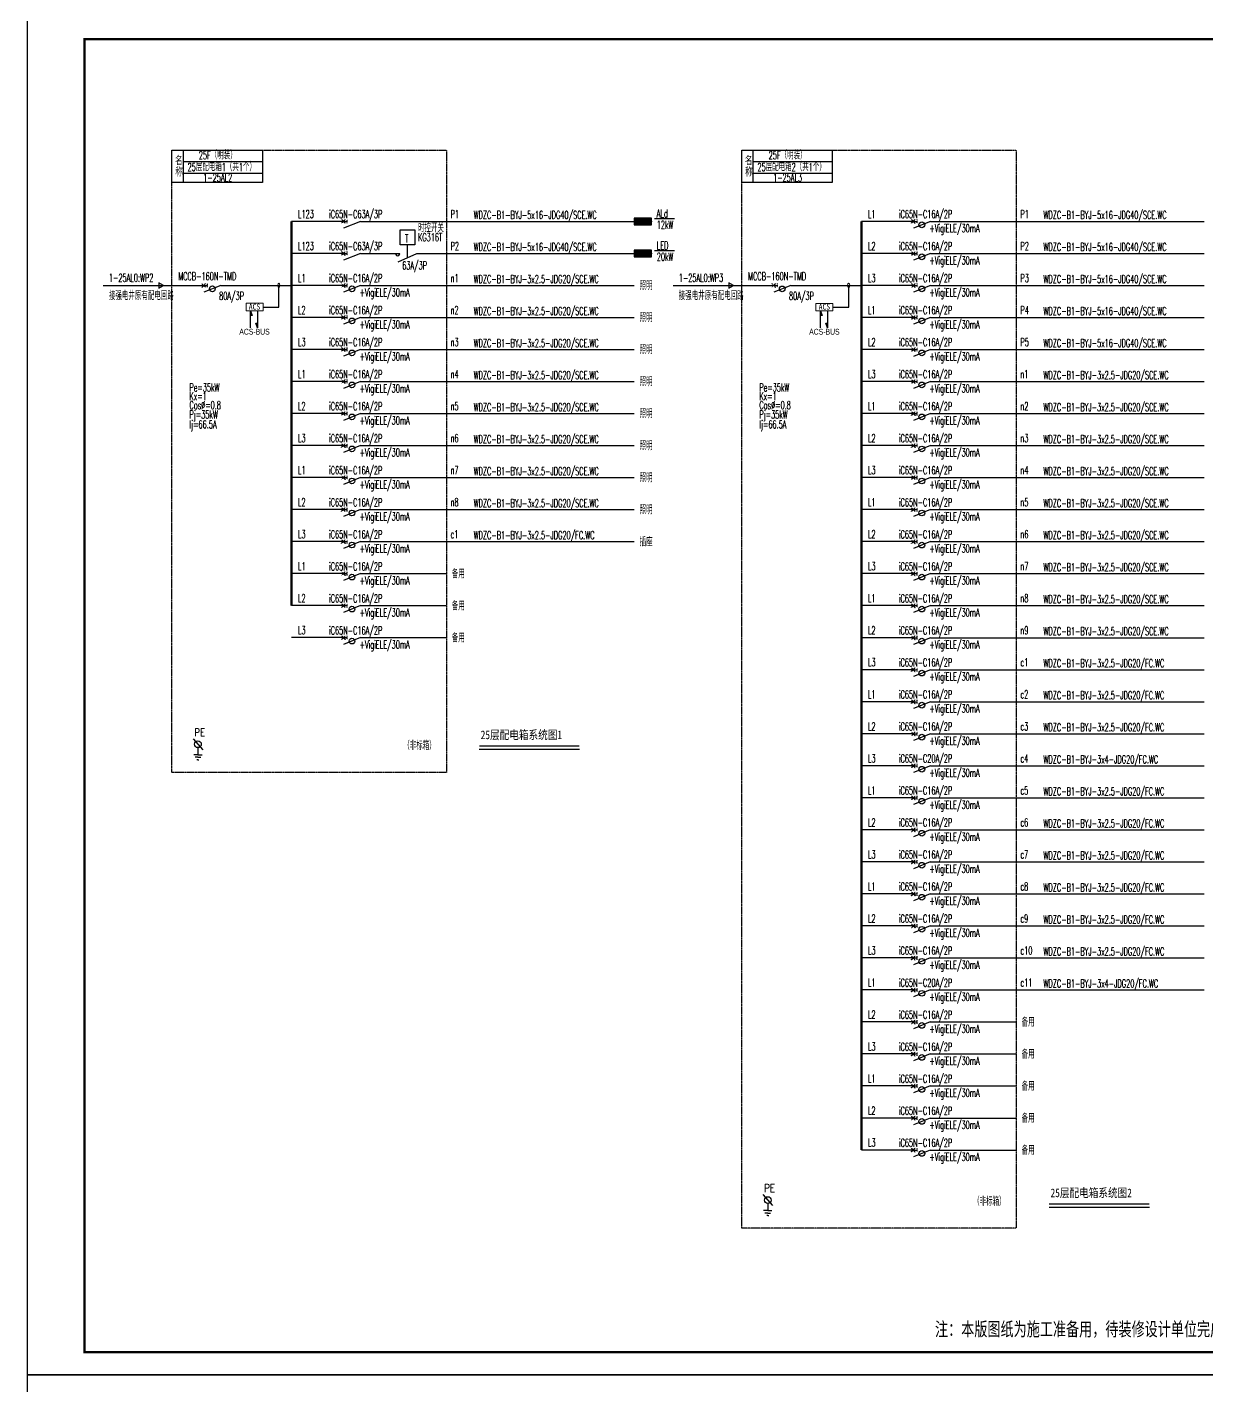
# Model space of a CAD drawing. Extents: x -284868 to 304789, y -137694 to 137894.
# Drawn here: x -284014 to -232440, y -40475 to 18925 of the extents above; entities that cross this region are included whole.
import ezdxf
from ezdxf.enums import TextEntityAlignment as Align

# ---------------------------------------------------------------- set-up
doc = ezdxf.new("R2010")
doc.units = 0
doc.linetypes.add('CENTER', pattern=[2, 1.25, -0.25, 0.25, -0.25])
doc.linetypes.add('HIDDEN', pattern=[0.375, 0.25, -0.125])
doc.layers.get('0').update_dxf_attribs({"linetype": 'CONTINUOUS'})
for name, color, linetype in [('0-电力文字', 61, 'CONTINUOUS'), ('0-电力表格', 153, 'CONTINUOUS'), ('D2', 51, 'CONTINUOUS'), ('DIM-系统', 3, 'CONTINUOUS'), ('E-系统.元件', 3, 'CONTINUOUS'), ('E-系统.干线', 1, 'CONTINUOUS'), ('E-系统.文字', 7, 'CONTINUOUS'), ('EQUIP', 241, 'CONTINUOUS'), ('EQUIP-箱柜', 3, 'CONTINUOUS'), ('PUB_TEXT', 7, 'CONTINUOUS'), ('TEL_TITLE', 7, 'CONTINUOUS'), ('WIRE-系统', 4, 'CONTINUOUS'), ('XT_TEXT', 7, 'CONTINUOUS'), ('XT_WIRE', 150, 'CONTINUOUS')]:
    doc.layers.add(name, color=color, linetype=linetype)
doc.styles.add('-黑体', font='', dxfattribs={"height": 1000})
doc.styles.add('_TEL_DIM', font='SIMPLEX', dxfattribs={"width": 0.8, "height": 3.5, "bigfont": 'HZTXT'})
doc.styles.add('_TEL_HZ', font='simplex.shx', dxfattribs={"width": 0.8, "height": 3.5, "bigfont": 'hztxt.shx'})
doc.styles.add('HZ', font='rs.shx', dxfattribs={"width": 0.8, "bigfont": 'hztxt.shx'})
doc.styles.get("Standard").update_dxf_attribs({"font": 'GBENOR', "bigfont": 'GBCBIG'})
doc.styles.add('设备', font='XCSG.shx', dxfattribs={"width": 0.8, "height": 500, "bigfont": 'hztxt.shx'})
doc.styles.add('黑体', font='')
doc.styles.get('-黑体').set_extended_font_data('SimHei')
doc.styles.get('黑体').set_extended_font_data('SimHei')

# ---------------------------------------------------------------- blocks, each defined once
blk = doc.blocks.new('DDZ')
at = {"layer": 'DIM-系统', "color": 240}
for p, q in [((663, 1235), (1096, 745)), ((877, 840), (877, 523)), ((877, 523), (690, 523)), ((877, 408), (750, 408)), ((877, 292), (831, 292)), ((877, 523), (1063, 523)), ((877, 408), (1003, 408)), ((877, 292), (922, 292))]:
    blk.add_line(p, q, dxfattribs=at)
blk.add_circle((879, 990), 150, dxfattribs=at)
at = {"layer": 'DIM-系统', "style": 'HZ', "width": 0.8}
blk.add_text('PE', height=350, dxfattribs=at).set_placement((718, 1351))
blk = doc.blocks.new('KL')
at = {"layer": 'EQUIP', "linetype": 'HIDDEN'}
for p, q in [((-827, -80), (-667, 80)), ((-827, 80), (-667, -80)), ((-577, -80), (-577, 80))]:
    blk.add_line(p, q, dxfattribs=at)
at = {"layer": 'EQUIP', "linetype": 'Continuous'}
for p, q in [((-747, 0), (-577, 0)), ((0, 0), (-742, -300))]:
    blk.add_line(p, q, dxfattribs=at)
at = {"layer": 'EQUIP', "color": 2}
blk.add_circle((-371, -150), 125, dxfattribs=at)
blk = doc.blocks.new('电气火灾监控模块-01')
at = {"layer": 'E-系统.干线'}
h = blk.add_hatch(dxfattribs=at)
h.set_pattern_fill('ANSI31', color=256, scale=68.4, angle=180, style=0)
h.set_pattern_definition([(225, (718208.846, -260767.561), (4.836610383, -4.836610383), [])])
h.paths.add_polyline_path([(-1372, -1228), (-1372, -1456), (-1288, -1456)])
h = blk.add_hatch(dxfattribs=at)
h.set_pattern_fill('ANSI31', color=256, scale=68.4, angle=180, style=0)
h.set_pattern_definition([(225, (718913.611, -260767.561), (4.836610383, -4.836610383), [])])
h.paths.add_polyline_path([(-1031, -2059), (-1031, -1831), (-1115, -1831)])
at = {"layer": 'E-系统.元件', "lineweight": 0}
blk.add_lwpolyline([(-1593, -870), (-767, -870), (-767, -1228), (-1593, -1228)], close=True, dxfattribs=at)
at = {"layer": 'E-系统.元件', "lineweight": 0, "extrusion": (0, 0, -1)}
blk.add_ellipse((-1, 0), major_axis=(-1, 104), ratio=0.477231, dxfattribs=at)
at = {"layer": 'E-系统.干线'}
for points in [[(-767, -1050), (0, -1050), (0, -49)], [(-1372, -2059), (-1372, -1228), (-1288, -1456), (-1372, -1456)], [(-1031, -1228), (-1031, -2059), (-1115, -1831), (-1031, -1831)]]:
    blk.add_lwpolyline(points, dxfattribs=at)
at = {"layer": 'E-系统.文字', "lineweight": 0, "style": '-黑体', "width": 0.8}
blk.add_attdef('ACS', text='', height=284, dxfattribs=at).set_placement((-1180, -1033), align=Align.MIDDLE_CENTER)
at = {"layer": 'E-系统.文字', "color": 0, "lineweight": 0, "style": '设备', "width": 0.7}
blk.add_attdef('ACS-BUS', text='', height=284, dxfattribs=at).set_placement((-1180, -2249), align=Align.MIDDLE_CENTER)
blk = doc.blocks.new('K')
at = {"layer": 'EQUIP', "linetype": 'HIDDEN'}
for p, q in [((-827, -80), (-667, 80)), ((-827, 80), (-667, -80)), ((-577, -80), (-577, 80))]:
    blk.add_line(p, q, dxfattribs=at)
at = {"layer": 'EQUIP', "linetype": 'Continuous'}
for p, q in [((-747, 0), (-577, 0)), ((0, 0), (-742, -300))]:
    blk.add_line(p, q, dxfattribs=at)
blk = doc.blocks.new('*X428')
at = {"color": 0}
for p, q in [((-250, 33), (-83, 200)), ((-250, 68), (-118, 200)), ((-250, 104), (-154, 200)), ((-250, 139), (-189, 200)), ((-250, 174), (-224, 200)), ((-247, 0), (-47, 200)), ((-212, 0), (-12, 200)), ((-177, 0), (23, 200)), ((-141, 0), (59, 200)), ((-106, 0), (94, 200)), ((-71, 0), (129, 200)), ((-35, 0), (165, 200)), ((0, 0), (200, 200)), ((35, 0), (235, 200)), ((71, 0), (250, 179)), ((106, 0), (250, 144)), ((141, 0), (250, 109)), ((177, 0), (250, 73)), ((212, 0), (250, 38)), ((247, 0), (250, 3))]:
    blk.add_line(p, q, dxfattribs=at)
blk = doc.blocks.new('$equip$00002943')
for p, q in [((-0.75, 0.6), (-0.75, 0)), ((0.75, 0.6), (-0.75, 0.6)), ((-0.75, 0), (0.75, 0)), ((0.75, 0), (0.75, 0.6))]:
    blk.add_line(p, q)
for points, const_width in [([(-0.75, 0.3), (0.75, 0.3)], 0.6), ([(-0.75, 0.6), (-0.75, 0), (0.75, 0), (0.75, 0.6), (-0.75, 0.6), (-0.75, 0)], 0.04)]:
    blk.add_lwpolyline(points, dxfattribs=dict(const_width=const_width))
for p in [(-0.75, 0.3), (0, 0.6), (0, 0), (0.75, 0.3)]:
    blk.add_point(p)
at = {"xscale": 0.00300000000061118, "yscale": 0.00300000000061118, "zscale": 0.00300000000061118}
blk.add_blockref('*X428', (0, 0), dxfattribs=at)
at = {"color": 7, "style": '_TEL_DIM', "flags": 1}
for tag in ['A', 'REMARK']:
    blk.add_attdef(tag, text='', height=0.00002, dxfattribs=at).set_placement((0, 0), align=Align.MIDDLE_CENTER)
blk = doc.blocks.new('$element$00000577')
for p, q in [((0, 0), (0.25, 0)), ((0.2, -0.25), (0.75, 0)), ((0.75, 0), (1, 0))]:
    blk.add_line(p, q)
blk.add_arc((0.192, -0.008), 0.0589, 171.8699, 8.1301)
at = {"flags": 9}
blk.add_attdef('S', (0, 0), '', height=0.00000667, rotation=90, dxfattribs=at)

msp = doc.modelspace()

# ---------------------------------------------------------------- linework, layer by layer
at = {"layer": '0-电力文字', "const_width": 70, "elevation": 0}
for points in [[(-264252, -12501), (-259868, -12501)], [(-239338, -32525), (-234953, -32525)]]:
    msp.add_lwpolyline(points, dxfattribs=at)
at = {"layer": '0-电力文字', "elevation": 0}
for points in [[(-264252, -12641), (-259868, -12641)], [(-239338, -32665), (-234953, -32665)]]:
    msp.add_lwpolyline(points, dxfattribs=at)
at = {"layer": '0-电力表格', "linetype": 'CENTER', "ltscale": 0.1}
for points in [[(-277685, 13544), (-265685, 13544), (-265685, -13659), (-277685, -13659)], [(-252771, 13544), (-240771, 13544), (-240771, -33586), (-252771, -33586)]]:
    msp.add_lwpolyline(points, close=True, dxfattribs=at)
at = {"layer": 'D2', "elevation": 0}
for points in [[(-278049, 7633), (-278254, 7752), (-278254, 7515)], [(-253135, 7633), (-253339, 7752), (-253339, 7515)]]:
    msp.add_lwpolyline(points, close=True, dxfattribs=at)
at = {"layer": 'TEL_TITLE'}
for points in [[(-284014, -40000), (-199914, -40000), (-199914, 19400), (-284014, 19400)], [(-284014, -99400), (-199914, -99400), (-199914, -40000), (-284014, -40000)]]:
    msp.add_lwpolyline(points, close=True, dxfattribs=at)
at = {"layer": 'TEL_TITLE', "const_width": 100}
msp.add_lwpolyline([(-281514, -39000), (-200914, -39000), (-200914, 18400), (-281514, 18400)], close=True, dxfattribs=at)
at = {"layer": 'XT_TEXT'}
for p, q in [((-255713, 10548), (-256581, 10548)), ((-267389, 8847), (-267389, 9411)), ((-255713, 9148), (-256581, 9148))]:
    msp.add_line(p, q, dxfattribs=at)
for points in [[(-277685, 13544), (-273731, 13544), (-273731, 12139), (-277685, 12139)], [(-252771, 13544), (-248816, 13544), (-248816, 12138), (-252771, 12138)]]:
    msp.add_lwpolyline(points, close=True, dxfattribs=at)
for points in [[(-277186, 12139), (-277186, 13544)], [(-252271, 12138), (-252271, 13544)], [(-277186, 13055), (-273731, 13055)], [(-277186, 12543), (-273731, 12543)], [(-252271, 13055), (-248816, 13055)], [(-252271, 12543), (-248816, 12543)]]:
    msp.add_lwpolyline(points, dxfattribs=at)
at = {"layer": 'XT_TEXT', "elevation": 0}
msp.add_lwpolyline([(-267714, 10061), (-267064, 10061), (-267064, 9411), (-267714, 9411)], close=True, dxfattribs=at)
at = {"layer": 'XT_WIRE'}
for p, q in [((-270190, 10435, 0), (-272452, 10435, 0)), ((-269443, 10435, 0), (-257476, 10434, 0)), ((-245275, 10434, 0), (-247537, 10434, 0)), ((-244528, 10434, 0), (-232561, 10434, 0)), ((-270190, 9035, 0), (-272452, 9035, 0)), ((-269443, 9035, 0), (-268101, 9034)), ((-266789, 9034), (-257476, 9034, 0)), ((-245275, 9034, 0), (-247537, 9034, 0)), ((-244528, 9034, 0), (-232561, 9034, 0)), ((-280691, 7634, 0), (-276295, 7634, 0)), ((-275548, 7635, 0), (-272452, 7635, 0)), ((-270190, 7635, 0), (-272452, 7635, 0)), ((-269443, 7635, 0), (-257476, 7634, 0)), ((-255777, 7633, 0), (-251381, 7633, 0)), ((-250634, 7634, 0), (-247537, 7634, 0)), ((-245275, 7634, 0), (-247537, 7634, 0)), ((-244528, 7634, 0), (-232561, 7634, 0)), ((-270190, 6235, 0), (-272452, 6235, 0)), ((-269443, 6235, 0), (-257476, 6234, 0)), ((-245275, 6234, 0), (-247537, 6234, 0)), ((-244528, 6234, 0), (-232561, 6234, 0)), ((-270190, 4835, 0), (-272452, 4835, 0)), ((-269443, 4835, 0), (-257476, 4834, 0)), ((-245275, 4834, 0), (-247537, 4834, 0)), ((-244528, 4834, 0), (-232561, 4834, 0)), ((-270190, 3435, 0), (-272452, 3435, 0)), ((-269443, 3435, 0), (-257476, 3434, 0)), ((-245275, 3434, 0), (-247537, 3434, 0)), ((-244528, 3434, 0), (-232561, 3434, 0)), ((-270190, 2035, 0), (-272452, 2035, 0)), ((-269443, 2035, 0), (-257476, 2034, 0)), ((-245276, 2034, 0), (-247537, 2034, 0)), ((-244528, 2034, 0), (-232561, 2034, 0)), ((-270190, 635, 0), (-272452, 635, 0)), ((-269443, 635, 0), (-257476, 634)), ((-245276, 634, 0), (-247537, 634, 0)), ((-244528, 634, 0), (-232561, 634, 0)), ((-270190, -765, 0), (-272452, -765, 0)), ((-269443, -765, 0), (-257476, -766)), ((-245276, -766, 0), (-247537, -766, 0)), ((-244528, -766, 0), (-232561, -766, 0)), ((-270190, -2165, 0), (-272452, -2165, 0)), ((-269443, -2165, 0), (-257476, -2166)), ((-245276, -2166, 0), (-247537, -2166, 0)), ((-244528, -2166, 0), (-232561, -2166)), ((-270190, -3565, 0), (-272452, -3565, 0)), ((-269443, -3565, 0), (-257476, -3565, 0)), ((-245276, -3566, 0), (-247537, -3566, 0)), ((-244528, -3566, 0), (-232561, -3566)), ((-270190, -4965, 0), (-272452, -4965, 0)), ((-269443, -4965, 0), (-265685, -4965, 0)), ((-245276, -4966, 0), (-247537, -4966, 0)), ((-244528, -4966, 0), (-232561, -4966)), ((-270190, -6365, 0), (-272452, -6365, 0)), ((-269443, -6365, 0), (-265685, -6365, 0)), ((-245276, -6366, 0), (-247537, -6366, 0)), ((-244528, -6366, 0), (-232561, -6366, 0)), ((-270190, -7765, 0), (-272452, -7765, 0)), ((-269443, -7765, 0), (-265685, -7765, 0)), ((-245276, -7766, 0), (-247537, -7766, 0)), ((-244528, -7766, 0), (-232561, -7766, 0)), ((-245276, -9166, 0), (-247537, -9166, 0)), ((-244528, -9166, 0), (-232561, -9166, 0)), ((-245276, -10566, 0), (-247537, -10566, 0)), ((-244528, -10566, 0), (-232561, -10566, 0)), ((-245276, -11966, 0), (-247537, -11966, 0)), ((-244528, -11966, 0), (-232561, -11966, 0)), ((-245276, -13366, 0), (-247537, -13366, 0)), ((-244528, -13366, 0), (-232561, -13366, 0)), ((-245276, -14766, 0), (-247537, -14766, 0)), ((-244528, -14766, 0), (-232561, -14766, 0)), ((-245276, -16166, 0), (-247537, -16166, 0)), ((-244529, -16166, 0), (-232561, -16166, 0)), ((-245276, -17566, 0), (-247537, -17566, 0)), ((-244529, -17566, 0), (-232561, -17566, 0)), ((-245276, -18966, 0), (-247537, -18966, 0)), ((-244529, -18966, 0), (-232561, -18966, 0)), ((-245276, -20366, 0), (-247537, -20366, 0)), ((-244529, -20366, 0), (-232561, -20366, 0)), ((-245276, -21766, 0), (-247537, -21766, 0)), ((-244529, -21766, 0), (-232561, -21766, 0)), ((-245276, -23166, 0), (-247537, -23166, 0)), ((-244529, -23166, 0), (-232561, -23166, 0)), ((-245276, -24566, 0), (-247537, -24566, 0)), ((-244529, -24566, 0), (-240771, -24566, 0)), ((-245276, -25966, 0), (-247537, -25966, 0)), ((-244529, -25966, 0), (-240771, -25966, 0)), ((-245276, -27366, 0), (-247537, -27366, 0)), ((-244529, -27366, 0), (-240771, -27366, 0)), ((-245276, -28766, 0), (-247537, -28766, 0)), ((-244529, -28766, 0), (-240771, -28766, 0)), ((-245276, -30166, 0), (-247537, -30166, 0)), ((-244529, -30166, 0), (-240771, -30166, 0))]:
    msp.add_line(p, q, dxfattribs=at)
at = {"layer": 'XT_WIRE', "const_width": 100, "elevation": 0}
for points in [[(-272452, 10435), (-272452, -6365)], [(-247537, 10434), (-247537, -30166)]]:
    msp.add_lwpolyline(points, dxfattribs=at)

# ---------------------------------------------------------------- block references
at = {"layer": 'DIM-系统', "xscale": 0.9752438110299408, "yscale": 0.9752438110299408, "zscale": 0.9752438110299408}
for p in [(-277406, -13392, 0), (-252491, -33319, 0)]:
    msp.add_blockref('DDZ', p, dxfattribs=at)
at = {"layer": 'E-系统.元件', "color": 0, "xscale": 0.8999999999999999, "yscale": 0.8999999999999999, "zscale": 0.8999999999999999}
for p in [(-273013, 7635, 0), (-248098, 7634, 0)]:
    msp.add_blockref('电气火灾监控模块-01', p, dxfattribs=at).add_auto_attribs({'ACS-BUS': 'ACS-BUS', 'ACS': 'ACS'})
at = {"layer": 'EQUIP'}
for p in [(-269443, 10435, 0), (-269443, 9035, 0)]:
    msp.add_blockref('K', p, dxfattribs=at)
at = {"layer": 'EQUIP', "xscale": 1500, "yscale": 1500, "zscale": 1500}
msp.add_blockref('$element$00000577', (-268101, 9034), dxfattribs=at)
at = {"layer": 'EQUIP-箱柜', "xscale": 500, "yscale": 500, "zscale": 500}
for p in [(-257101, 10279, 0), (-257101, 8879, 0)]:
    msp.add_blockref('$equip$00002943', p, dxfattribs=at)
at = {"layer": 'WIRE-系统'}
for p in [(-244528, 10434, 0), (-244528, 9034, 0), (-275548, 7635, 0), (-269443, 7635, 0), (-250634, 7634, 0), (-244528, 7634, 0), (-269443, 6235, 0), (-244528, 6234, 0), (-269443, 4835, 0), (-244528, 4834, 0), (-269443, 3435, 0), (-244528, 3434, 0), (-269443, 2035, 0), (-244528, 2034, 0), (-269443, 635, 0), (-244528, 634, 0), (-269443, -765, 0), (-244528, -766, 0), (-269443, -2165, 0), (-244528, -2166, 0), (-269443, -3565, 0), (-244528, -3566, 0), (-269443, -4965, 0), (-244528, -4966, 0), (-269443, -6365, 0), (-244528, -6366, 0), (-269443, -7765, 0), (-244528, -7766, 0), (-244528, -9166, 0), (-244528, -10566, 0), (-244528, -11966, 0), (-244528, -13366, 0), (-244528, -14766, 0), (-244529, -16166, 0), (-244529, -17566, 0), (-244529, -18966, 0), (-244529, -20366, 0), (-244529, -21766, 0), (-244529, -23166, 0), (-244529, -24566, 0), (-244529, -25966, 0), (-244529, -27366, 0), (-244529, -28766, 0), (-244529, -30166, 0)]:
    msp.add_blockref('KL', p, dxfattribs=at)

# ---------------------------------------------------------------- texts
at = {"layer": '0-电力文字', "style": '黑体', "width": 0.8}
for s, p in [('25层配电箱系统图1', (-264187, -12203, 0)), ('25层配电箱系统图2', (-239272, -32227, 0))]:
    msp.add_text(s, height=375.5, dxfattribs=at).set_placement(p)
at = {"layer": 'PUB_TEXT', "color": 0, "style": '黑体', "width": 0.7}
msp.add_text('注：本版图纸为施工准备用，待装修设计单位完成最终提资并经各专业复核后，以最终确认的施工图版本为准。', height=600, dxfattribs=at).set_placement((-244324, -38294, 0))
at = {"layer": 'XT_TEXT'}
for s, style, width, p in [('名', '_TEL_DIM', 0.7, (-277549, 12898)), ('名', '_TEL_DIM', 0.7, (-252634, 12898)), ('称', '_TEL_DIM', 0.7, (-277539, 12401)), ('称', '_TEL_DIM', 0.7, (-252625, 12401)), ('L123', '_TEL_HZ', 0.6, (-272174, 10582)), ('iC65N-C63A/3P', '_TEL_HZ', 0.6, (-270818, 10576, 0)), ('P1', '_TEL_HZ', 0.6, (-265504, 10582, 0)), ('WDZC-B1-BYJ-5x16-JDG40/SCE.WC', '_TEL_HZ', 0.6, (-264494, 10540, 0)), ('ALd', '_TEL_HZ', 0.6, (-256490, 10607, 0)), ('L1', '_TEL_HZ', 0.6, (-247259, 10582)), ('iC65N-C16A/2P', '_TEL_HZ', 0.6, (-245903, 10576, 0)), ('P1', '_TEL_HZ', 0.6, (-240589, 10582, 0)), ('WDZC-B1-BYJ-5x16-JDG40/SCE.WC', '_TEL_HZ', 0.6, (-239579, 10540, 0)), ('时控开关', '_TEL_HZ', 0.6, (-266928, 9964)), ('12kW', '_TEL_HZ', 0.6, (-256490, 10115, 0)), ('+VigiELE/30mA', '_TEL_HZ', 0.6, (-244567, 9956, 0)), ('L123', '_TEL_HZ', 0.6, (-272174, 9182)), ('iC65N-C63A/3P', '_TEL_HZ', 0.6, (-270818, 9176, 0)), ('T', '_TEL_HZ', 0.6, (-267491, 9509)), ('KG316T', '_TEL_HZ', 0.6, (-266928, 9564)), ('P2', '_TEL_HZ', 0.6, (-265504, 9182, 0)), ('WDZC-B1-BYJ-5x16-JDG40/SCE.WC', '_TEL_HZ', 0.6, (-264494, 9140, 0)), ('LED', '_TEL_HZ', 0.6, (-256490, 9207, 0)), ('L2', '_TEL_HZ', 0.6, (-247259, 9182)), ('iC65N-C16A/2P', '_TEL_HZ', 0.6, (-245903, 9176, 0)), ('P2', '_TEL_HZ', 0.6, (-240589, 9182, 0)), ('WDZC-B1-BYJ-5x16-JDG40/SCE.WC', '_TEL_HZ', 0.6, (-239580, 9140, 0)), ('20kW', '_TEL_HZ', 0.6, (-256490, 8715, 0)), ('+VigiELE/30mA', '_TEL_HZ', 0.6, (-244567, 8556, 0)), ('63A/3P', '_TEL_HZ', 0.6, (-267617, 8333)), ('1-25AL0:WP2', '_TEL_HZ', 0.6, (-280441, 7795, 2160)), ('MCCB-160N-TMD', '_TEL_HZ', 0.6, (-277410, 7861, 2160)), ('L1', '_TEL_HZ', 0.6, (-272174, 7782)), ('iC65N-C16A/2P', '_TEL_HZ', 0.6, (-270818, 7776, 0)), ('n1', '_TEL_HZ', 0.6, (-265504, 7782, 0)), ('WDZC-B1-BYJ-3x2.5-JDG20/SCE.WC', '_TEL_HZ', 0.6, (-264494, 7740, 0)), ('照明', '_TEL_HZ', 0.6, (-257240, 7436, 0)), ('1-25AL0:WP3', '_TEL_HZ', 0.6, (-255527, 7794, 2160)), ('MCCB-160N-TMD', '_TEL_HZ', 0.6, (-252495, 7861, 2160)), ('L3', '_TEL_HZ', 0.6, (-247259, 7782)), ('iC65N-C16A/2P', '_TEL_HZ', 0.6, (-245903, 7776, 0)), ('P3', '_TEL_HZ', 0.6, (-240589, 7782, 0)), ('WDZC-B1-BYJ-5x16-JDG40/SCE.WC', '_TEL_HZ', 0.6, (-239580, 7740, 0)), ('接强电井原有配电回路', '_TEL_HZ', 0.6, (-280441, 7000, 2160)), ('80A/3P', '_TEL_HZ', 0.6, (-275622, 7001, 2160)), ('+VigiELE/30mA', '_TEL_HZ', 0.6, (-269482, 7156, 0)), ('接强电井原有配电回路', '_TEL_HZ', 0.6, (-255527, 7000, 2160)), ('80A/3P', '_TEL_HZ', 0.6, (-250708, 7001, 2160)), ('+VigiELE/30mA', '_TEL_HZ', 0.6, (-244567, 7156, 0)), ('L2', '_TEL_HZ', 0.6, (-272174, 6382)), ('iC65N-C16A/2P', '_TEL_HZ', 0.6, (-270818, 6376, 0)), ('n2', '_TEL_HZ', 0.6, (-265504, 6382, 0)), ('WDZC-B1-BYJ-3x2.5-JDG20/SCE.WC', '_TEL_HZ', 0.6, (-264494, 6340, 0)), ('L1', '_TEL_HZ', 0.6, (-247259, 6382)), ('iC65N-C16A/2P', '_TEL_HZ', 0.6, (-245903, 6376, 0)), ('P4', '_TEL_HZ', 0.6, (-240589, 6382, 0)), ('WDZC-B1-BYJ-5x16-JDG40/SCE.WC', '_TEL_HZ', 0.6, (-239580, 6340, 0)), ('+VigiELE/30mA', '_TEL_HZ', 0.6, (-269482, 5756, 0)), ('照明', '_TEL_HZ', 0.6, (-257240, 6036, 0)), ('+VigiELE/30mA', '_TEL_HZ', 0.6, (-244567, 5756, 0)), ('iC65N-C16A/2P', '_TEL_HZ', 0.6, (-270818, 4976, 0)), ('WDZC-B1-BYJ-3x2.5-JDG20/SCE.WC', '_TEL_HZ', 0.6, (-264494, 4940, 0)), ('iC65N-C16A/2P', '_TEL_HZ', 0.6, (-245903, 4976, 0)), ('WDZC-B1-BYJ-5x16-JDG40/SCE.WC', '_TEL_HZ', 0.6, (-239580, 4940, 0)), ('L3', '_TEL_HZ', 0.6, (-272174, 4982)), ('+VigiELE/30mA', '_TEL_HZ', 0.6, (-269482, 4356, 0)), ('n3', '_TEL_HZ', 0.6, (-265504, 4982, 0)), ('照明', '_TEL_HZ', 0.6, (-257240, 4636, 0)), ('L2', '_TEL_HZ', 0.6, (-247259, 4982)), ('+VigiELE/30mA', '_TEL_HZ', 0.6, (-244567, 4356, 0)), ('P5', '_TEL_HZ', 0.6, (-240589, 4982, 0)), ('L1', '_TEL_HZ', 0.6, (-272174, 3582)), ('iC65N-C16A/2P', '_TEL_HZ', 0.6, (-270818, 3576, 0)), ('n4', '_TEL_HZ', 0.6, (-265504, 3582, 0)), ('WDZC-B1-BYJ-3x2.5-JDG20/SCE.WC', '_TEL_HZ', 0.6, (-264494, 3540, 0)), ('照明', '_TEL_HZ', 0.6, (-257240, 3236, 0)), ('L3', '_TEL_HZ', 0.6, (-247259, 3582)), ('iC65N-C16A/2P', '_TEL_HZ', 0.6, (-245903, 3576, 0)), ('n1', '_TEL_HZ', 0.6, (-240589, 3582, 0)), ('WDZC-B1-BYJ-3x2.5-JDG20/SCE.WC', '_TEL_HZ', 0.6, (-239580, 3540, 0)), ('Pe=35kW', '_TEL_HZ', 0.6, (-276920, 3002)), ('+VigiELE/30mA', '_TEL_HZ', 0.6, (-269482, 2956, 0)), ('Pe=35kW', '_TEL_HZ', 0.6, (-252005, 3002)), ('+VigiELE/30mA', '_TEL_HZ', 0.6, (-244567, 2956, 0)), ('Cos%%C=0.8', '_TEL_HZ', 0.6, (-276920, 2227)), ('Kx=1', '_TEL_HZ', 0.6, (-276920, 2620)), ('L2', '_TEL_HZ', 0.6, (-272174, 2182)), ('iC65N-C16A/2P', '_TEL_HZ', 0.6, (-270818, 2176, 0)), ('n5', '_TEL_HZ', 0.6, (-265504, 2182, 0)), ('WDZC-B1-BYJ-3x2.5-JDG20/SCE.WC', '_TEL_HZ', 0.6, (-264494, 2140, 0)), ('Cos%%C=0.8', '_TEL_HZ', 0.6, (-252005, 2227)), ('Kx=1', '_TEL_HZ', 0.6, (-252005, 2620)), ('L1', '_TEL_HZ', 0.6, (-247259, 2182)), ('iC65N-C16A/2P', '_TEL_HZ', 0.6, (-245903, 2176, 0)), ('n2', '_TEL_HZ', 0.6, (-240589, 2182, 0)), ('WDZC-B1-BYJ-3x2.5-JDG20/SCE.WC', '_TEL_HZ', 0.6, (-239580, 2140, 0)), ('Pj=35kW', '_TEL_HZ', 0.6, (-276920, 1819)), ('+VigiELE/30mA', '_TEL_HZ', 0.6, (-269482, 1556, 0)), ('照明', '_TEL_HZ', 0.6, (-257240, 1836, 0)), ('Pj=35kW', '_TEL_HZ', 0.6, (-252005, 1819)), ('+VigiELE/30mA', '_TEL_HZ', 0.6, (-244567, 1556, 0)), ('Ij=66.5A', '_TEL_HZ', 0.6, (-276920, 1386)), ('iC65N-C16A/2P', '_TEL_HZ', 0.6, (-270818, 776, 0)), ('Ij=66.5A', '_TEL_HZ', 0.6, (-252005, 1386)), ('iC65N-C16A/2P', '_TEL_HZ', 0.6, (-245903, 776, 0)), ('L3', '_TEL_HZ', 0.6, (-272174, 782)), ('n6', '_TEL_HZ', 0.6, (-265504, 782, 0)), ('WDZC-B1-BYJ-3x2.5-JDG20/SCE.WC', '_TEL_HZ', 0.6, (-264494, 740, 0)), ('照明', '_TEL_HZ', 0.6, (-257240, 436, 0)), ('L2', '_TEL_HZ', 0.6, (-247259, 782)), ('n3', '_TEL_HZ', 0.6, (-240589, 782, 0)), ('WDZC-B1-BYJ-3x2.5-JDG20/SCE.WC', '_TEL_HZ', 0.6, (-239580, 740, 0)), ('+VigiELE/30mA', '_TEL_HZ', 0.6, (-269482, 156, 0)), ('+VigiELE/30mA', '_TEL_HZ', 0.6, (-244567, 156, 0)), ('L1', '_TEL_HZ', 0.6, (-272174, -618)), ('iC65N-C16A/2P', '_TEL_HZ', 0.6, (-270818, -624, 0)), ('n7', '_TEL_HZ', 0.6, (-265504, -618, 0)), ('WDZC-B1-BYJ-3x2.5-JDG20/SCE.WC', '_TEL_HZ', 0.6, (-264494, -660, 0)), ('L3', '_TEL_HZ', 0.6, (-247259, -618)), ('iC65N-C16A/2P', '_TEL_HZ', 0.6, (-245903, -624, 0)), ('n4', '_TEL_HZ', 0.6, (-240589, -618, 0)), ('WDZC-B1-BYJ-3x2.5-JDG20/SCE.WC', '_TEL_HZ', 0.6, (-239580, -660, 0)), ('+VigiELE/30mA', '_TEL_HZ', 0.6, (-269482, -1244, 0)), ('照明', '_TEL_HZ', 0.6, (-257240, -964, 0)), ('+VigiELE/30mA', '_TEL_HZ', 0.6, (-244567, -1244, 0)), ('L2', '_TEL_HZ', 0.6, (-272174, -2018)), ('iC65N-C16A/2P', '_TEL_HZ', 0.6, (-270818, -2024, 0)), ('n8', '_TEL_HZ', 0.6, (-265504, -2018, 0)), ('WDZC-B1-BYJ-3x2.5-JDG20/SCE.WC', '_TEL_HZ', 0.6, (-264494, -2060, 0)), ('L1', '_TEL_HZ', 0.6, (-247259, -2018)), ('iC65N-C16A/2P', '_TEL_HZ', 0.6, (-245903, -2024, 0)), ('n5', '_TEL_HZ', 0.6, (-240589, -2018, 0)), ('WDZC-B1-BYJ-3x2.5-JDG20/SCE.WC', '_TEL_HZ', 0.6, (-239580, -2060, 0)), ('+VigiELE/30mA', '_TEL_HZ', 0.6, (-269482, -2644, 0)), ('照明', '_TEL_HZ', 0.6, (-257240, -2364, 0)), ('+VigiELE/30mA', '_TEL_HZ', 0.6, (-244567, -2644, 0)), ('L3', '_TEL_HZ', 0.6, (-272174, -3418)), ('iC65N-C16A/2P', '_TEL_HZ', 0.6, (-270818, -3424, 0)), ('c1', '_TEL_HZ', 0.6, (-265504, -3418, 0)), ('WDZC-B1-BYJ-3x2.5-JDG20/FC.WC', '_TEL_HZ', 0.6, (-264494, -3460, 0)), ('插座', '_TEL_HZ', 0.6, (-257240, -3764, 0)), ('L2', '_TEL_HZ', 0.6, (-247259, -3418)), ('iC65N-C16A/2P', '_TEL_HZ', 0.6, (-245904, -3424, 0)), ('n6', '_TEL_HZ', 0.6, (-240589, -3418, 0)), ('WDZC-B1-BYJ-3x2.5-JDG20/SCE.WC', '_TEL_HZ', 0.6, (-239580, -3460, 0)), ('+VigiELE/30mA', '_TEL_HZ', 0.6, (-269482, -4044, 0)), ('+VigiELE/30mA', '_TEL_HZ', 0.6, (-244567, -4044, 0)), ('L1', '_TEL_HZ', 0.6, (-272174, -4818)), ('iC65N-C16A/2P', '_TEL_HZ', 0.6, (-270818, -4824, 0)), ('L3', '_TEL_HZ', 0.6, (-247259, -4818)), ('iC65N-C16A/2P', '_TEL_HZ', 0.6, (-245904, -4824, 0)), ('n7', '_TEL_HZ', 0.6, (-240589, -4818, 0)), ('WDZC-B1-BYJ-3x2.5-JDG20/SCE.WC', '_TEL_HZ', 0.6, (-239580, -4860, 0)), ('+VigiELE/30mA', '_TEL_HZ', 0.6, (-269482, -5444, 0)), ('备用', '_TEL_HZ', 0.6, (-265450, -5164, 0)), ('+VigiELE/30mA', '_TEL_HZ', 0.6, (-244567, -5444, 0)), ('L2', '_TEL_HZ', 0.6, (-272174, -6218)), ('iC65N-C16A/2P', '_TEL_HZ', 0.6, (-270818, -6224, 0)), ('L1', '_TEL_HZ', 0.6, (-247259, -6218, 0)), ('iC65N-C16A/2P', '_TEL_HZ', 0.6, (-245904, -6224, 0)), ('n8', '_TEL_HZ', 0.6, (-240589, -6218, 0)), ('WDZC-B1-BYJ-3x2.5-JDG20/SCE.WC', '_TEL_HZ', 0.6, (-239580, -6260, 0)), ('+VigiELE/30mA', '_TEL_HZ', 0.6, (-269482, -6844, 0)), ('备用', '_TEL_HZ', 0.6, (-265450, -6564, 0)), ('+VigiELE/30mA', '_TEL_HZ', 0.6, (-244567, -6844, 0)), ('L3', '_TEL_HZ', 0.6, (-272174, -7618)), ('iC65N-C16A/2P', '_TEL_HZ', 0.6, (-270818, -7624, 0)), ('备用', '_TEL_HZ', 0.6, (-265450, -7964, 0)), ('L2', '_TEL_HZ', 0.6, (-247259, -7618, 0)), ('iC65N-C16A/2P', '_TEL_HZ', 0.6, (-245904, -7624, 0)), ('n9', '_TEL_HZ', 0.6, (-240589, -7618, 0)), ('WDZC-B1-BYJ-3x2.5-JDG20/SCE.WC', '_TEL_HZ', 0.6, (-239580, -7660, 0)), ('+VigiELE/30mA', '_TEL_HZ', 0.6, (-269482, -8244, 0)), ('+VigiELE/30mA', '_TEL_HZ', 0.6, (-244567, -8244, 0)), ('L3', '_TEL_HZ', 0.6, (-247259, -9018, 0)), ('iC65N-C16A/2P', '_TEL_HZ', 0.6, (-245904, -9024, 0)), ('c1', '_TEL_HZ', 0.6, (-240589, -9018)), ('WDZC-B1-BYJ-3x2.5-JDG20/FC.WC', '_TEL_HZ', 0.6, (-239580, -9060, 0)), ('+VigiELE/30mA', '_TEL_HZ', 0.6, (-244567, -9644, 0)), ('L1', '_TEL_HZ', 0.6, (-247259, -10418, 0)), ('iC65N-C16A/2P', '_TEL_HZ', 0.6, (-245904, -10424, 0)), ('c2', '_TEL_HZ', 0.6, (-240589, -10418)), ('WDZC-B1-BYJ-3x2.5-JDG20/FC.WC', '_TEL_HZ', 0.6, (-239580, -10460, 0)), ('+VigiELE/30mA', '_TEL_HZ', 0.6, (-244567, -11044, 0)), ('L2', '_TEL_HZ', 0.6, (-247259, -11818, 0)), ('iC65N-C16A/2P', '_TEL_HZ', 0.6, (-245904, -11824, 0)), ('c3', '_TEL_HZ', 0.6, (-240589, -11818)), ('WDZC-B1-BYJ-3x2.5-JDG20/FC.WC', '_TEL_HZ', 0.6, (-239580, -11860, 0)), ('（非标箱）', '_TEL_HZ', 0.6, (-267571, -12673, 0)), ('+VigiELE/30mA', '_TEL_HZ', 0.6, (-244567, -12444, 0)), ('L3', '_TEL_HZ', 0.6, (-247259, -13218, 0)), ('iC65N-C20A/2P', '_TEL_HZ', 0.6, (-245904, -13224, 0)), ('c4', '_TEL_HZ', 0.6, (-240589, -13218)), ('WDZC-B1-BYJ-3x4-JDG20/FC.WC', '_TEL_HZ', 0.6, (-239580, -13260, 0)), ('+VigiELE/30mA', '_TEL_HZ', 0.6, (-244567, -13844, 0)), ('iC65N-C16A/2P', '_TEL_HZ', 0.6, (-245904, -14624, 0)), ('WDZC-B1-BYJ-3x2.5-JDG20/FC.WC', '_TEL_HZ', 0.6, (-239580, -14660, 0)), ('L1', '_TEL_HZ', 0.6, (-247259, -14618, 0)), ('+VigiELE/30mA', '_TEL_HZ', 0.6, (-244567, -15244, 0)), ('c5', '_TEL_HZ', 0.6, (-240589, -14618)), ('L2', '_TEL_HZ', 0.6, (-247259, -16018, 0)), ('iC65N-C16A/2P', '_TEL_HZ', 0.6, (-245904, -16024, 0)), ('c6', '_TEL_HZ', 0.6, (-240589, -16018)), ('WDZC-B1-BYJ-3x2.5-JDG20/FC.WC', '_TEL_HZ', 0.6, (-239580, -16060, 0)), ('+VigiELE/30mA', '_TEL_HZ', 0.6, (-244567, -16644, 0)), ('L3', '_TEL_HZ', 0.6, (-247259, -17418, 0)), ('iC65N-C16A/2P', '_TEL_HZ', 0.6, (-245904, -17424, 0)), ('c7', '_TEL_HZ', 0.6, (-240589, -17418)), ('WDZC-B1-BYJ-3x2.5-JDG20/FC.WC', '_TEL_HZ', 0.6, (-239580, -17460, 0)), ('+VigiELE/30mA', '_TEL_HZ', 0.6, (-244567, -18044, 0)), ('iC65N-C16A/2P', '_TEL_HZ', 0.6, (-245904, -18824, 0)), ('L1', '_TEL_HZ', 0.6, (-247259, -18818, 0)), ('c8', '_TEL_HZ', 0.6, (-240589, -18818)), ('WDZC-B1-BYJ-3x2.5-JDG20/FC.WC', '_TEL_HZ', 0.6, (-239580, -18860, 0)), ('+VigiELE/30mA', '_TEL_HZ', 0.6, (-244567, -19444, 0)), ('L2', '_TEL_HZ', 0.6, (-247259, -20218, 0)), ('iC65N-C16A/2P', '_TEL_HZ', 0.6, (-245904, -20224, 0)), ('c9', '_TEL_HZ', 0.6, (-240589, -20218)), ('WDZC-B1-BYJ-3x2.5-JDG20/FC.WC', '_TEL_HZ', 0.6, (-239580, -20260, 0)), ('+VigiELE/30mA', '_TEL_HZ', 0.6, (-244567, -20844, 0)), ('L3', '_TEL_HZ', 0.6, (-247259, -21618, 0)), ('iC65N-C16A/2P', '_TEL_HZ', 0.6, (-245904, -21624, 0)), ('c10', '_TEL_HZ', 0.6, (-240589, -21618)), ('WDZC-B1-BYJ-3x2.5-JDG20/FC.WC', '_TEL_HZ', 0.6, (-239580, -21660, 0)), ('+VigiELE/30mA', '_TEL_HZ', 0.6, (-244567, -22244, 0)), ('L1', '_TEL_HZ', 0.6, (-247259, -23018, 0)), ('iC65N-C20A/2P', '_TEL_HZ', 0.6, (-245904, -23024, 0)), ('c11', '_TEL_HZ', 0.6, (-240589, -23018)), ('WDZC-B1-BYJ-3x4-JDG20/FC.WC', '_TEL_HZ', 0.6, (-239580, -23060, 0)), ('+VigiELE/30mA', '_TEL_HZ', 0.6, (-244567, -23644, 0)), ('L2', '_TEL_HZ', 0.6, (-247259, -24418, 0)), ('iC65N-C16A/2P', '_TEL_HZ', 0.6, (-245904, -24424, 0)), ('+VigiELE/30mA', '_TEL_HZ', 0.6, (-244567, -25044, 0)), ('备用', '_TEL_HZ', 0.6, (-240535, -24764, 0)), ('L3', '_TEL_HZ', 0.6, (-247259, -25818, 0)), ('iC65N-C16A/2P', '_TEL_HZ', 0.6, (-245904, -25824, 0)), ('+VigiELE/30mA', '_TEL_HZ', 0.6, (-244567, -26444, 0)), ('备用', '_TEL_HZ', 0.6, (-240535, -26164, 0)), ('L1', '_TEL_HZ', 0.6, (-247259, -27218, 0)), ('iC65N-C16A/2P', '_TEL_HZ', 0.6, (-245904, -27224, 0)), ('备用', '_TEL_HZ', 0.6, (-240535, -27564, 0)), ('+VigiELE/30mA', '_TEL_HZ', 0.6, (-244567, -27844, 0)), ('L2', '_TEL_HZ', 0.6, (-247259, -28618, 0)), ('iC65N-C16A/2P', '_TEL_HZ', 0.6, (-245904, -28624, 0)), ('+VigiELE/30mA', '_TEL_HZ', 0.6, (-244567, -29244, 0)), ('备用', '_TEL_HZ', 0.6, (-240535, -28964, 0)), ('L3', '_TEL_HZ', 0.6, (-247259, -30018, 0)), ('iC65N-C16A/2P', '_TEL_HZ', 0.6, (-245904, -30024, 0)), ('+VigiELE/30mA', '_TEL_HZ', 0.6, (-244567, -30644, 0)), ('备用', '_TEL_HZ', 0.6, (-240535, -30364, 0)), ('（非标箱）', '_TEL_HZ', 0.6, (-242656, -32600, 0))]:
    msp.add_text(s, height=350, dxfattribs=dict(at, style=style, width=width)).set_placement(p)
at = {"layer": 'XT_TEXT', "style": '_TEL_HZ', "width": 0.6}
for s, p in [('25F（明装）', (-275682, 13152)), ('25F（明装）', (-250768, 13152)), ('25层配电箱1（共1个）', (-275507, 12636)), ('1-25AL2', (-275682, 12174)), ('25层配电箱2（共1个）', (-250592, 12635)), ('1-25AL3', (-250768, 12174))]:
    msp.add_text(s, height=350, dxfattribs=at).set_placement(p, align=Align.CENTER)

doc.saveas('drawing.dxf')
